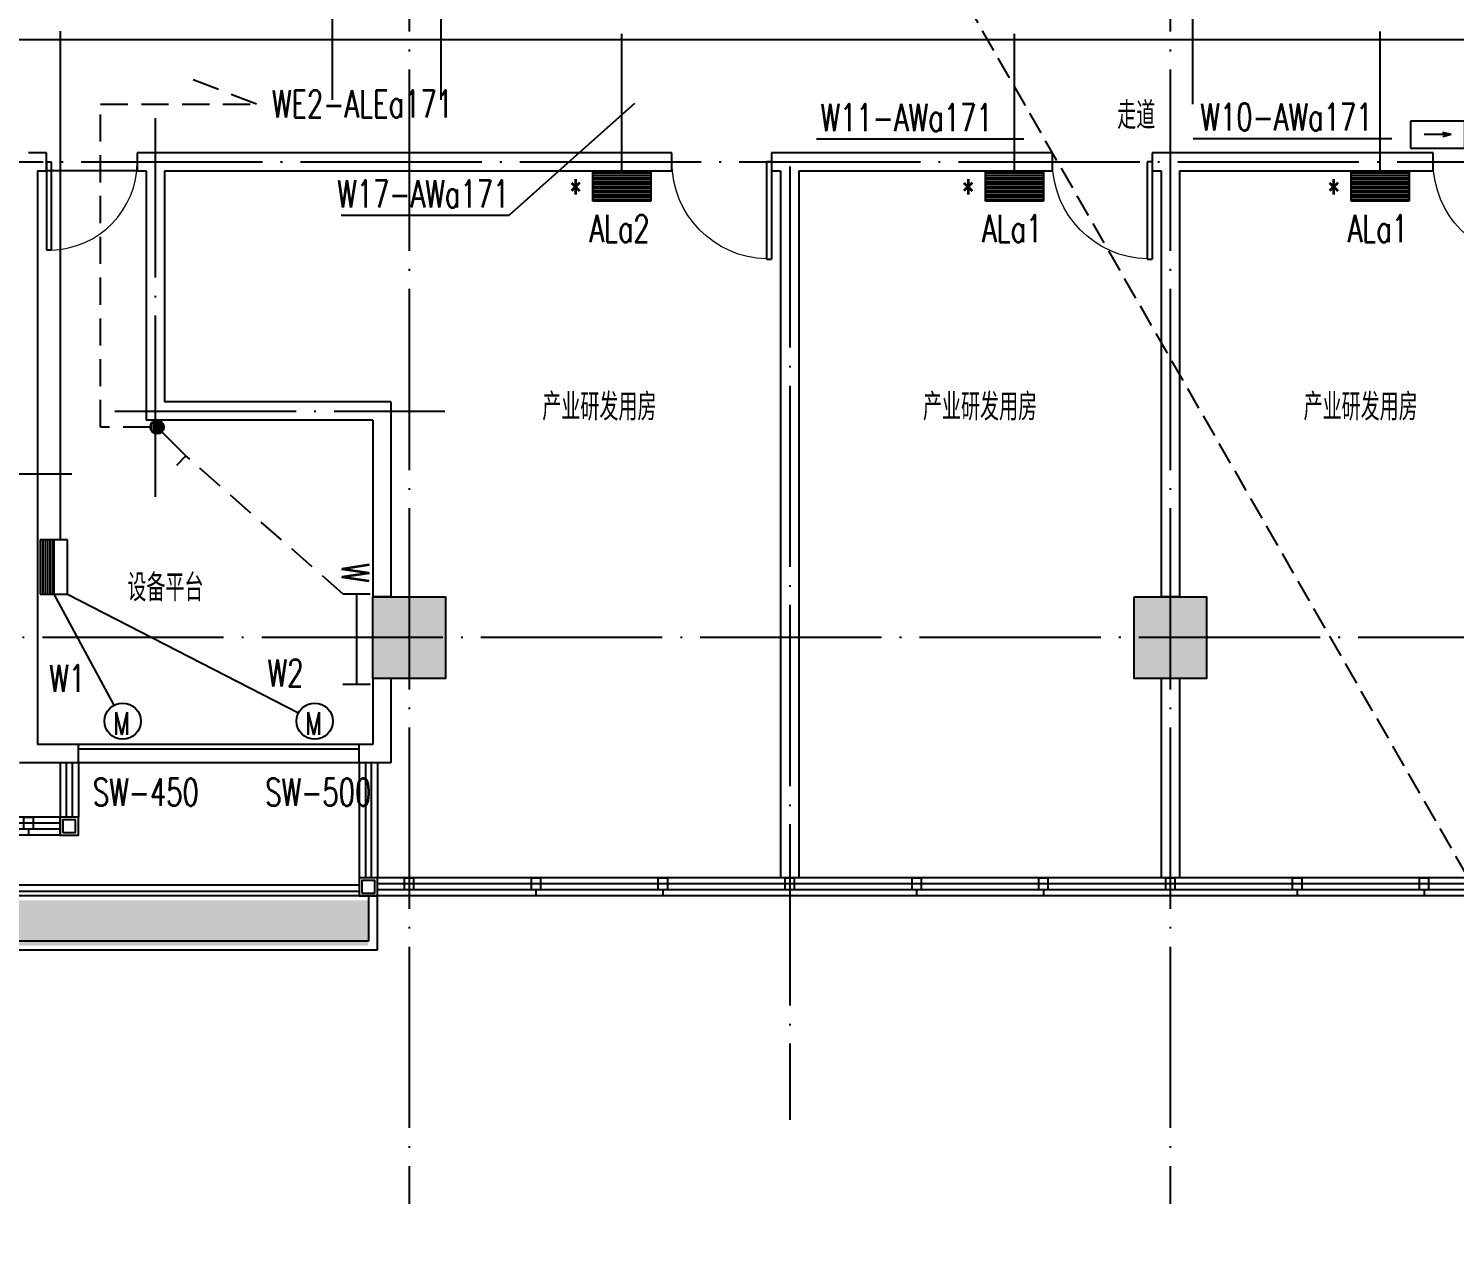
# Model space of a CAD drawing. Extents: x 1980812 to 2226895, y -554123 to 281606.
# Drawn here: x 2007367 to 2023102, y -189708 to -176357 of the extents above; entities that cross this region are included whole.
import ezdxf
from ezdxf.enums import TextEntityAlignment as Align

# ---------------------------------------------------------------- set-up
doc = ezdxf.new("R2010")
doc.units = 0
doc.header["$LTSCALE"] = 1000
doc.header["$MEASUREMENT"] = 0
for name, pattern in [('DASH', [0.35, 0.25, -0.1]), ('DOTE', [2.42, 2, -0.2, 0.02, -0.2]), ('DQXX', [4.5, 3, -1.5])]:
    doc.linetypes.add(name, pattern=pattern)
for name, color, linetype in [('$TD_AUDIT_GENERATED_(158)', 8, 'Continuous'), ('$TD_AUDIT_GENERATED_(1F3)', 7, 'Continuous'), ('$TD_AUDIT_GENERATED_(24E)', 8, 'Continuous'), ('$TD_AUDIT_GENERATED_(2762)', 8, 'Continuous'), ('$TD_AUDIT_GENERATED_(276D)', 8, 'Continuous'), ('$TD_AUDIT_GENERATED_(FFA)', 8, 'Continuous'), ('1', 1, 'Continuous'), ('A-FLOR-LAND', 8, 'Continuous'), ('COLU', 8, 'Continuous'), ('COLU_HATCH', 8, 'Continuous'), ('CURTWALL', 8, 'Continuous'), ('DIM_SYMB', 8, 'Continuous'), ('dote', 8, 'DOTE'), ('DQ1', 1, 'Continuous'), ('DQ2', 2, 'Continuous'), ('DQ7', 7, 'Continuous'), ('DQK1', 1, 'Continuous'), ('DQK7', 7, 'Continuous'), ('DQqj', 1, 'Continuous'), ('DQX', 2, 'DQXX'), ('HANDRAIL', 8, 'Continuous'), ('WALL', 7, 'Continuous'), ('WINDOW', 8, 'Continuous')]:
    doc.layers.add(name, color=color, linetype=linetype)
doc.styles.add('D8', font='txtw.shx', dxfattribs={"width": 0.7, "bigfont": 'hztxtw.shx'})

# ---------------------------------------------------------------- blocks, each defined once
blk = doc.blocks.new('$TD_AUDIT_GENERATED_(9F)')
at = {"layer": 'dote'}
for p, q in [((14900, 30469), (14900, -6248)), ((23300, 30469), (23300, -6248)), ((19100, 5200), (19100, -5320)), ((56413, 0), (-8454, 0)), ((56413, -2850), (-8454, -2850))]:
    blk.add_line(p, q, dxfattribs=at)
blk = doc.blocks.new('$DorLib2D$00000001')
for p, q in [((0.45, 0.975), (0.5, 0.975)), ((0.45, 0), (0.45, 0.975)), ((0.5, 0), (0.5, 0.975)), ((0.5, 0), (0.45, 0))]:
    blk.add_line(p, q)
at = {"lineweight": 13}
blk.add_arc((0.475, 0), 0.975, 91.4693, 180, dxfattribs=at)
blk = doc.blocks.new('A$C204647D6')
at = {"layer": 'A-FLOR-LAND'}
h = blk.add_hatch(dxfattribs=at)
h.set_pattern_fill('GRASS', color=256, scale=50)
h.set_pattern_definition([(90, (-3008715.91, 437200.08), (-99.7795475, 99.7795475), [26.458066, -173.101015]), (45, (-3008715.91, 437200.08), (-99.7796155, 99.7796155), [26.458066, -114.651615]), (135, (-3008715.91, 437200.08), (-99.7796155, -99.7796155), [26.458066, -114.651615])])
h.paths.add_polyline_path([(-3300, -18250), (-2800, -18250), (-2800, -26200), (14450, -26200), (14450, -26700), (-3300, -26700)])
at = {"layer": '$TD_AUDIT_GENERATED_(158)'}
for p, q in [((14450, -26150), (14450, -26650)), ((14550, -26750), (14550, -26150)), ((14550, -26750), (-3400, -26750)), ((14450, -26650), (-3300, -26650))]:
    blk.add_line(p, q, dxfattribs=at)
at = {"layer": '$TD_AUDIT_GENERATED_(24E)'}
for p, q in [((14350, -26100), (-2750, -26100)), ((14350, -26030), (-2680, -26030)), ((14550, -26150), (-2800, -26150))]:
    blk.add_line(p, q, dxfattribs=at)
at = {"layer": 'CURTWALL'}
for p, q in [((11050, -24680), (11050, -25280)), ((11250, -24680), (11050, -24680)), ((11117, -24680), (11117, -25280)), ((11183, -24680), (11183, -25280)), ((11250, -24680), (11250, -25280)), ((14350, -24680), (14350, -25950)), ((14550, -24680), (14350, -24680)), ((14417, -24680), (14417, -25950)), ((14483, -24680), (14483, -25950)), ((14550, -24680), (14550, -25950)), ((11050, -25280), (6500, -25280)), ((11050, -25480), (11050, -25280)), ((11250, -25280), (11050, -25280)), ((11050, -25347), (6500, -25347)), ((11050, -25413), (6500, -25413)), ((11050, -25480), (6500, -25480)), ((14550, -25950), (14350, -25950)), ((19100, -25950), (14550, -25950)), ((14550, -26150), (14550, -25950)), ((23300, -25950), (19100, -25950)), ((27500, -25950), (23300, -25950)), ((19100, -26017), (14550, -26017)), ((19100, -26083), (14550, -26083)), ((23300, -26017), (19100, -26017)), ((23300, -26083), (19100, -26083)), ((27500, -26017), (23300, -26017)), ((27500, -26083), (23300, -26083)), ((19100, -26150), (14550, -26150)), ((23300, -26150), (19100, -26150)), ((27500, -26150), (23300, -26150))]:
    blk.add_line(p, q, dxfattribs=at)
for points in [[(11050, -25480), (11250, -25480), (11250, -25280), (11050, -25280)], [(11080, -25450), (11220, -25450), (11220, -25310), (11080, -25310)], [(14350, -26150), (14550, -26150), (14550, -25950), (14350, -25950)], [(14380, -26120), (14520, -26120), (14520, -25980), (14380, -25980)]]:
    blk.add_lwpolyline(points, close=True, dxfattribs=at)
at = {"layer": 'dote'}
for p, q in [((12100, -21747), (12100, -17570)), ((-5658, -18050), (41673, -18050)), ((11652, -20800), (15293, -20800))]:
    blk.add_line(p, q, dxfattribs=at)
at = {"layer": 'HANDRAIL'}
for p, q in [((14450, -24480), (10800, -24480)), ((14350, -24530), (11250, -24530)), ((14450, -24680), (10800, -24680))]:
    blk.add_line(p, q, dxfattribs=at)
at = {"layer": 'WALL'}
for p, q in [((10900, -17950), (10700, -17950)), ((10900, -18150), (10900, -17950)), ((12100, -17950), (11900, -17950)), ((11900, -17950), (11900, -18150)), ((17800, -17950), (12100, -17950)), ((17800, -18150), (17800, -17950)), ((19100, -17950), (18900, -17950)), ((18900, -17950), (18900, -18150)), ((22000, -17950), (19100, -17950)), ((22000, -18150), (22000, -17950)), ((23300, -17950), (23100, -17950)), ((23100, -17950), (23100, -18150)), ((26200, -17950), (23300, -17950)), ((26200, -18150), (26200, -17950)), ((10800, -18150), (10800, -24480)), ((10800, -18150), (10900, -18150)), ((11900, -18150), (12000, -18150)), ((12000, -18150), (12000, -20900)), ((12200, -18150), (12200, -20700)), ((12200, -18150), (17800, -18150)), ((18900, -18150), (19000, -18150)), ((19000, -18150), (19000, -25950)), ((19200, -18150), (19200, -25950)), ((19200, -18150), (22000, -18150)), ((23100, -18150), (23200, -18150)), ((23200, -18150), (23200, -22850)), ((23400, -18150), (23400, -22850)), ((23400, -18150), (26200, -18150)), ((14700, -20700), (12200, -20700)), ((14700, -20700), (14700, -22850)), ((14500, -20900), (12000, -20900)), ((14500, -20900), (14500, -22850)), ((14700, -22850), (14500, -22850)), ((23400, -22850), (23200, -22850)), ((14500, -23750), (14500, -24480)), ((14700, -23750), (14500, -23750)), ((14700, -23750), (14700, -24680)), ((23200, -23750), (23200, -25950)), ((23400, -23750), (23200, -23750)), ((23400, -23750), (23400, -25950)), ((11250, -24480), (10800, -24480)), ((11250, -24680), (11250, -24480)), ((14500, -24480), (14350, -24480)), ((14350, -24680), (14350, -24480)), ((11250, -24680), (10600, -24680)), ((14700, -24680), (14350, -24680))]:
    blk.add_line(p, q, dxfattribs=at)
at = {"layer": 'WINDOW'}
blk.add_line((11900, -18150), (10900, -18150), dxfattribs=at)
for p, xscale, yscale, zscale, rotation in [((11400, -18050), 1000, 1000, 1000, 180), ((18350, -18050), -1100, 1100, -1100, 180.0000000000915), ((22550, -18050), -1100, 1100, -1100, 180), ((26750, -18050), -1100, 1100, -1100, 180)]:
    blk.add_blockref('$DorLib2D$00000001', p, dxfattribs=dict(at, xscale=xscale, yscale=yscale, zscale=zscale, rotation=rotation))
blk = doc.blocks.new('A$C1FE24B19')
at = {"layer": '$TD_AUDIT_GENERATED_(1F3)', "style": 'D8', "width": 0.7}
for s, p in [('\\M+5B2FA\\M+5D2B5\\M+5D1D0\\M+5B7A2\\M+5D3C3\\M+5B7BF', (17000, -20754)), ('\\M+5B2FA\\M+5D2B5\\M+5D1D0\\M+5B7A2\\M+5D3C3\\M+5B7BF', (21200, -20754)), ('\\M+5B2FA\\M+5D2B5\\M+5D1D0\\M+5B7A2\\M+5D3C3\\M+5B7BF', (25400, -20754)), ('\\M+5C9E8\\M+5B1B8\\M+5C6BD\\M+5CCA8', (12211, -22749))]:
    blk.add_text(s, height=300, rotation=0.0006, dxfattribs=at).set_placement(p, align=Align.MIDDLE_CENTER)
blk = doc.blocks.new('$TD_AUDIT_GENERATED_(2768)')
at = {"layer": '$TD_AUDIT_GENERATED_(276D)'}
blk.add_line((115028288, 22648046), (115028222, 22648046), dxfattribs=at)
for points in [[(115028222, 22648096), (115028225, 22648096), (115028225, 22647996), (115028222, 22647996)], [(115028288, 22648096), (115028422, 22648096), (115028422, 22647996), (115028288, 22647996)]]:
    blk.add_lwpolyline(points, close=True, dxfattribs=at)
blk = doc.blocks.new('$TD_AUDIT_GENERATED_(27E6)')
at = {"layer": 'WINDOW', "rotation": 90}
for p in [(22658746, -115053702), (22662946, -115054372), (22664346, -115054372), (22665746, -115054372), (22667146, -115054372), (22668546, -115054372), (22669946, -115054372), (22671346, -115054372), (22672746, -115054372), (22674146, -115054372)]:
    blk.add_blockref('$TD_AUDIT_GENERATED_(2768)', p, dxfattribs=at)
blk = doc.blocks.new('$TD_AUDIT_GENERATED_(3B77)')
at = {"layer": 'COLU_HATCH'}
h = blk.add_hatch(color=256, dxfattribs=at)
h.dxf.hatch_style = 1
h.paths.add_polyline_path([(14500, 450), (15300, 450), (15300, -450), (14500, -450)])
h = blk.add_hatch(color=256, dxfattribs=at)
h.dxf.hatch_style = 1
h.paths.add_polyline_path([(22900, 450), (23700, 450), (23700, -450), (22900, -450)])
at = {"layer": 'COLU'}
for points in [[(14500, 450), (15300, 450), (15300, -450), (14500, -450)], [(22900, 450), (23700, 450), (23700, -450), (22900, -450)]]:
    blk.add_lwpolyline(points, close=True, dxfattribs=at)
blk = doc.blocks.new('dyz')
at = {"layer": 'DQK1'}
for p, q in [((-300, 0), (300, 0)), ((-300, -300), (-300, 0)), ((300, 0), (300, -300)), ((300, -300), (-300, -300))]:
    blk.add_line(p, q, dxfattribs=at)
at = {"layer": 'DQK7'}
for q in [(-58, -127), (-58, -127), (150, -150), (-58, -173), (-58, -173)]:
    blk.add_line((-150, -150), q, dxfattribs=at)
blk = doc.blocks.new('dj')
at = {"layer": 'DQK1'}
blk.add_circle((0, 0), 200, dxfattribs=at)
at = {"layer": 'DQK7', "style": 'D8', "width": 0.7}
blk.add_text('M', height=250, dxfattribs=at).set_placement((-100, -150))
blk = doc.blocks.new('dy1')
at = {"layer": 'DQK1'}
for p, q in [((-500, -150), (-500, 150)), ((-500, 0), (500, 0)), ((500, 150), (500, -150))]:
    blk.add_line(p, q, dxfattribs=at)
blk = doc.blocks.new('DYW')
at = {"layer": 'DQ1', "ltscale": 0.1}
blk.add_blockref('dy1', (0, 0), dxfattribs=at)
at = {"layer": 'DQ7', "style": 'D8', "width": 0.7}
blk.add_text('W', height=300, dxfattribs=at).set_placement((-836, -160))
blk = doc.blocks.new('*X257')
at = {"color": 0}
for p, q in [((5371, 4200), (5459, 4200)), ((5315, 4110), (5515, 4110)), ((5320, 4140), (5510, 4140)), ((5320, 4080), (5510, 4080)), ((5335, 4170), (5495, 4170)), ((5335, 4050), (5495, 4050)), ((5372, 4020), (5459, 4020))]:
    blk.add_line(p, q, dxfattribs=at)
blk = doc.blocks.new('k1')
at = {"layer": 'DQK1'}
for p, q in [((53, 53), (318, 318)), ((318, 318), (424, 212))]:
    blk.add_line(p, q, dxfattribs=at)
blk.add_circle((0, 0), 75, dxfattribs=at)
at = {"layer": 'DQK1', "xscale": 0.75, "yscale": 0.75, "zscale": 0.75}
blk.add_blockref('*X257', (-4061, -3083), dxfattribs=at)
blk = doc.blocks.new('xl')
at = {"layer": 'DQK1'}
h = blk.add_hatch(dxfattribs=at)
h.set_pattern_fill('LINE', color=1, scale=8, style=0)
h.set_pattern_definition([(0, (-712.643, -443.37), (0, 25.4), [])])
h.paths.add_polyline_path([(300, -150), (300, 0), (-300, 0), (-300, -150)])
at = {"layer": 'DQK1', "color": 1}
for p, q in [((-300, 150), (300, 150)), ((-300, -150), (-300, 150)), ((300, 0), (-300, 0)), ((300, 150), (300, -150)), ((300, -150), (-300, -150))]:
    blk.add_line(p, q, dxfattribs=at)
blk = doc.blocks.new('*X245')
at = {"color": 0}
for p, q in [((8700, 8370), (9500, 8370)), ((8700, 8340), (9500, 8340)), ((8700, 8310), (9500, 8310)), ((8700, 8280), (9500, 8280)), ((8700, 8250), (9500, 8250)), ((8700, 8220), (9500, 8220)), ((8700, 8190), (9500, 8190)), ((8700, 8160), (9500, 8160)), ((8700, 8130), (9500, 8130)), ((8700, 8100), (9500, 8100)), ((8700, 8070), (9500, 8070)), ((8700, 8040), (9500, 8040)), ((8700, 8010), (9500, 8010))]:
    blk.add_line(p, q, dxfattribs=at)
blk = doc.blocks.new('XM')
at = {"layer": '1'}
for p, q in [((320, 168), (-320, 168)), ((-320, 168), (-320, -152)), ((320, -152), (320, 168)), ((-320, -152), (320, -152))]:
    blk.add_line(p, q, dxfattribs=at)
at = {"layer": '1', "xscale": 0.8, "yscale": 0.8, "zscale": 0.8}
blk.add_blockref('*X245', (-7280, -6552), dxfattribs=at)

msp = doc.modelspace()

# ---------------------------------------------------------------- linework, layer by layer
at = {"layer": 'DIM_SYMB', "linetype": 'DASH'}
msp.add_line((2017716.5, -176077.9), (2032940.7, -202618), dxfattribs=at)
at = {"layer": 'dote'}
for p, q in [((2020216.5, -177190.5), (2020216.5, -166862.5)), ((2010716.5, -170377.9), (2010716.5, -177143.5)), ((2011916.5, -170377.9), (2011916.5, -177143.5))]:
    msp.add_line(p, q, dxfattribs=at)
at = {"layer": 'DQ2'}
for p, q in [((2007720.3, -181998.9), (2007720.3, -176385.9)), ((2022281.1, -177943.1), (2022281.1, -176390.6)), ((2013914, -177943.1), (2013914, -176416.6)), ((2018246.8, -177943.1), (2018246.8, -176416.6)), ((2007645.2, -182598.9), (2008309.8, -183824)), ((2007795.2, -182598.9), (2010346.3, -183908.5))]:
    msp.add_line(p, q, dxfattribs=at)
at = {"layer": 'DQ7'}
for p, q in [((2012670.5, -178415.1), (2014056.5, -177181)), ((2016061.8, -177572.6), (2018351.3, -177572.6)), ((2020218.3, -177568.7), (2022409.5, -177568.7)), ((2010816.8, -178415.1), (2012670.5, -178415.1)), ((2005151, -181269.9), (2007842.9, -181269.9))]:
    msp.add_line(p, q, dxfattribs=at)
at = {"layer": 'DQqj', "ltscale": 0.15}
for p, q in [((1997345.4, -176477.9), (2020689.4, -176477.9)), ((2020689.4, -176477.9), (2036582.5, -176477.9))]:
    msp.add_line(p, q, dxfattribs=at)
at = {"layer": 'DQX', "ltscale": 0.1}
msp.add_line((2010835.3, -182594.3), (2009103.9, -181073.1), dxfattribs=at)
msp.add_lwpolyline([(2008710.7, -180754.9), (2008162.6, -180754.9), (2008162.6, -177193.4), (2009883.2, -177193.4), (2009171.5, -176917.6)], dxfattribs=at)

# ---------------------------------------------------------------- block references
at = {"layer": '$TD_AUDIT_GENERATED_(1F3)'}
msp.add_blockref('A$C1FE24B19', (1996666.5, -159777.9), dxfattribs=at)
at = {"layer": '$TD_AUDIT_GENERATED_(2762)'}
msp.add_blockref('$TD_AUDIT_GENERATED_(27E6)', (1996666.5, -159777.9), dxfattribs=at)
at = {"layer": '$TD_AUDIT_GENERATED_(FFA)'}
msp.add_blockref('A$C204647D6', (1996666.5, -159777.9), dxfattribs=at)
at = {"layer": 'COLU'}
msp.add_blockref('$TD_AUDIT_GENERATED_(3B77)', (1996666.5, -183077.9), dxfattribs=at)
at = {"layer": 'DQ1', "ltscale": 0.05, "xscale": -1}
msp.add_blockref('dyz', (2022916.5, -177377.9), dxfattribs=at)
at = {"layer": 'DQ1', "ltscale": 0.05, "rotation": 270}
msp.add_blockref('k1', (2008785.7, -180754.9), dxfattribs=at)
at = {"layer": 'DQ1', "rotation": 270}
msp.add_blockref('DYW', (2010985.3, -183094.3), dxfattribs=at)
at = {"layer": 'DQ1', "ltscale": 0.15}
for p in [(2008405.2, -183999.8), (2010524.3, -183999.8)]:
    msp.add_blockref('dj', p, dxfattribs=at)
at = {"layer": 'DQ2', "xscale": -1}
for name, p, rotation in [('XM', (2013914, -178095.1), 180), ('XM', (2018246.8, -178095.1), 180), ('XM', (2022281.1, -178095.1), 180), ('xl', (2007645.2, -182298.9), 270)]:
    msp.add_blockref(name, p, dxfattribs=dict(at, rotation=rotation))
at = {"layer": 'WALL'}
msp.add_blockref('$TD_AUDIT_GENERATED_(9F)', (1996666.5, -183077.9), dxfattribs=at)

# ---------------------------------------------------------------- texts
at = {"layer": '$TD_AUDIT_GENERATED_(1F3)', "style": 'D8', "width": 0.7}
msp.add_text('\\M+5D7DF\\M+5B5C0', height=300, rotation=0.00057, dxfattribs=at).set_placement((2019590.7, -177316.5), align=Align.MIDDLE_CENTER)
at = {"layer": 'DQ7', "style": 'D8', "width": 0.7}
msp.add_text('WE2-ALEa171', height=300, dxfattribs=at).set_placement((2010052, -177337.8))
for s, p in [('W10-AWa171', (2021247.6, -177332.4)), ('W11-AWa171', (2017055.3, -177339)), ('W17-AWa171', (2011721.3, -178181.5)), ('*', (2013401.6, -178168.4)), ('*', (2017734.4, -178168.4)), ('*', (2021768.8, -178168.4)), ('ALa2', (2013888.4, -178564.5)), ('ALa1', (2018221.2, -178564.5)), ('ALa1', (2022255.6, -178564.5)), ('W2', (2010202.3, -183467.7)), ('W1', (2007792.6, -183527.3)), ('SW-450', (2008661.1, -184784)), ('SW-500', (2010563.8, -184784))]:
    msp.add_text(s, height=300, dxfattribs=at).set_placement(p, align=Align.MIDDLE)

doc.saveas('drawing.dxf')
